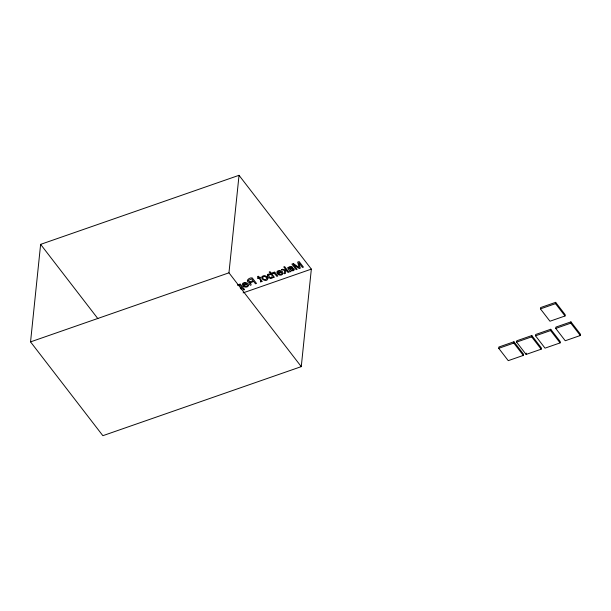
<?xml version="1.0" encoding="UTF-8"?>
<svg xmlns="http://www.w3.org/2000/svg" width="611" height="611" viewBox="0 0 611 611"><rect width="100%" height="100%" fill="white"/><g stroke="black" fill="none" stroke-linecap="round" stroke-linejoin="round"><path stroke-width="0.92" d="M30.55 341.885L40.624 244.369L239.031 175.311L311.343 269.115L301.269 366.631L102.862 435.689L30.55 341.885L228.957 272.819L239.031 175.311M498.744 348.323L498.874 347.017L513.95 341.77L523.459 354.113L523.322 355.411L508.253 360.658L498.744 348.323L513.813 343.077L513.95 341.77M516.601 342.107L516.738 340.808L531.807 335.561L541.323 347.896L541.186 349.194L526.109 354.441L516.601 342.107L531.677 336.86L531.807 335.561M526.109 354.441L526.247 353.143M535.519 335.813L535.648 334.507L550.725 329.26L560.234 341.595L560.104 342.901L545.027 348.148L535.519 335.813L550.587 330.566L550.725 329.26M540.452 308.891L540.582 307.585L555.659 302.338L565.167 314.68L565.03 315.979L549.961 321.226L540.452 308.891L555.521 303.644L555.659 302.338M555.735 328.42L555.865 327.114L570.941 321.867L580.45 334.209L580.313 335.508L565.244 340.755L555.735 328.42L570.804 323.173L570.941 321.867M237.847 285.505C239.611 283.97 243.209 287.812 240.306 288.476M240.971 289.034L242.109 287.888L243.697 289.958L244.621 289.637L240.276 283.993L239.375 284.306L239.795 284.841L237.58 284.787M243.109 292.868L311.343 269.115M570.804 323.173L580.313 335.508M555.521 303.644L565.03 315.979M550.587 330.566L560.104 342.901M531.677 336.86L541.186 349.194M513.813 343.077L523.322 355.411M228.957 272.819L301.269 366.631M40.624 244.369L97.897 318.667M285.688 270.704L285.543 273.346L284.367 273.751L284.634 270.452L281.365 269.665L282.542 269.26L286.246 270.154L283.756 266.931L284.65 266.617L288.927 272.17L288.033 272.475L286.865 270.956L285.688 270.704M262.631 277.195C262.501 281.587 270.047 279.143 265.098 276.539A1.451 1.016 5.9 0 0 263.921 276.386L262.631 277.195M267.885 278.57C266.686 283.588 257.758 277.295 263.608 275.744A2.62 1.833 5.9 0 1 265.373 275.851L266.915 276.76L267.885 278.57M267.366 275.065C267.015 277.829 272.01 279.891 273.117 277.012L273.514 277.531L274.362 277.234L270.077 271.666L269.176 271.979L270.726 273.995L268.168 274.171A2.391 1.68 5.9 0 0 267.366 275.065M287.888 267.817C288.102 269.489 290.217 270.833 289.82 271.88L290.874 271.521L290.882 270.803L293.731 270.642L294.349 269.245L293.043 268.282L289.072 268.428L289.026 267.801L289.866 267.312L292.562 267.335L291.516 266.602L289.4 266.747L287.888 267.817M248.303 280.396L249.502 281.808L253.168 280.8L251.701 278.906L248.303 280.396M243.361 283.886L243.583 284.978L246.638 283.909L244.843 283.122L243.361 283.886M248.517 285.337C248.104 287.453 244.935 287.598 243.545 286.353L244.453 286.04C245.53 287.101 248.486 286.154 247.081 284.443L243.048 285.849C239.94 281.862 248.608 281.259 248.517 285.337M277.845 271.88L278.074 272.972L281.129 271.903L279.334 271.124L277.845 271.88M283.008 273.331C282.595 275.446 279.426 275.592 278.028 274.347L278.937 274.034C280.021 275.095 282.977 274.148 281.572 272.437L277.539 273.843C274.431 269.856 283.099 269.26 283.008 273.331M250.342 282.855C252.473 285.788 249.662 286.376 249.089 283.015L249.487 282.435C244.545 281.847 249.005 277.173 252.228 277.906L256.505 283.451L255.482 283.81L253.649 281.427L250.342 282.855M293.341 269.596L291.646 270.452L289.759 269.268L292.348 268.893L293.341 269.596M268.496 275.08C271.101 282.664 275.194 272.094 268.496 275.08M262.043 281.297L260.599 282.03C260.653 281.022 260.844 279.693 258.789 278.234L257.911 278.54L257.483 277.982L258.361 277.677L257.491 276.546L258.422 276.225L259.293 277.348L260.034 277.089L260.462 277.646L259.721 277.906L262.043 281.297M272.613 273.514L271.918 272.865L274.316 273.01L273.774 272.307L274.652 272.002L277.768 276.05L276.844 276.371L274.645 273.675L272.613 273.514M293.356 263.585L291.905 264.089L296.182 269.642L297.152 269.298L293.524 264.632L299.283 268.557L300.299 268.206L298.855 262.776L302.437 267.465L303.415 267.122L299.138 261.577L297.672 262.081L299.123 267.526L293.356 263.585"/></g></svg>
